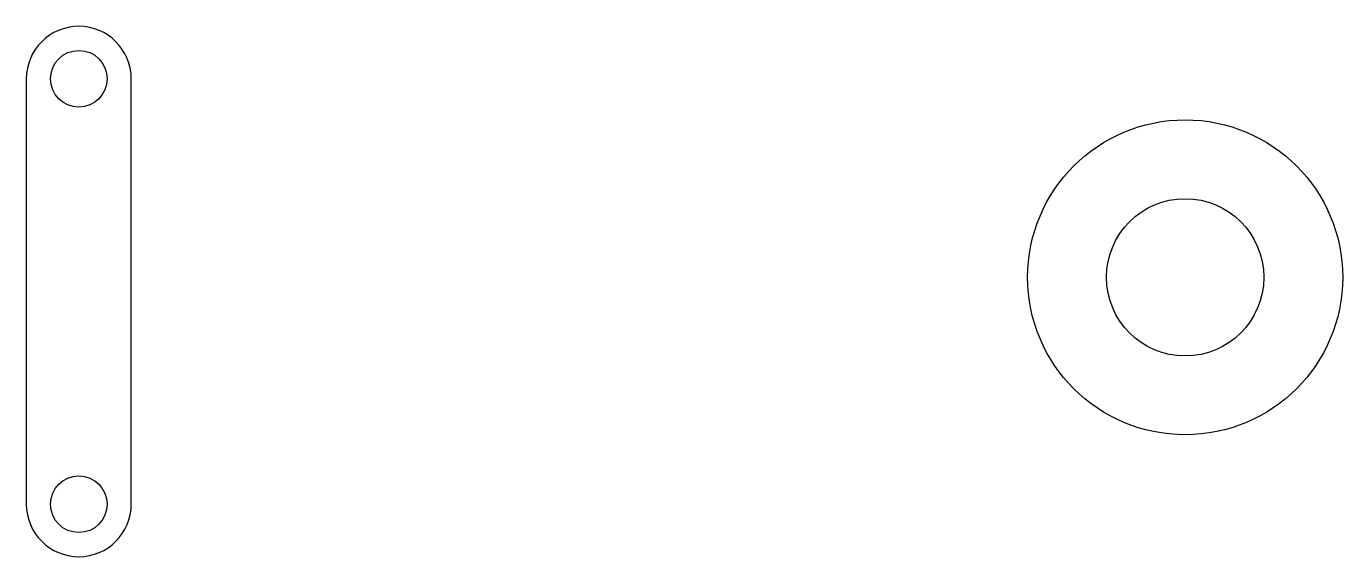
# Model space of a CAD drawing. Header units: millimetres. Extents: x 3.2 to 49.6, y -531.9 to -513.2.
import ezdxf

# ---------------------------------------------------------------- set-up
doc = ezdxf.new("R2010")
doc.units = ezdxf.units.MM
doc.layers.get('0').update_dxf_attribs({"linetype": 'CONTINUOUS'})

msp = doc.modelspace()

# ---------------------------------------------------------------- linework, layer by layer
msp.add_lwpolyline([(3.15, -530, 1), (6.85, -530), (6.85, -515, 1), (3.15, -515)], format="xyb", close=True)
for centre, radius in [((5, -515), 1), ((44, -522), 5.553), ((44, -522), 2.773), ((5, -530), 1)]:
    msp.add_circle(centre, radius)

doc.saveas('drawing.dxf')
